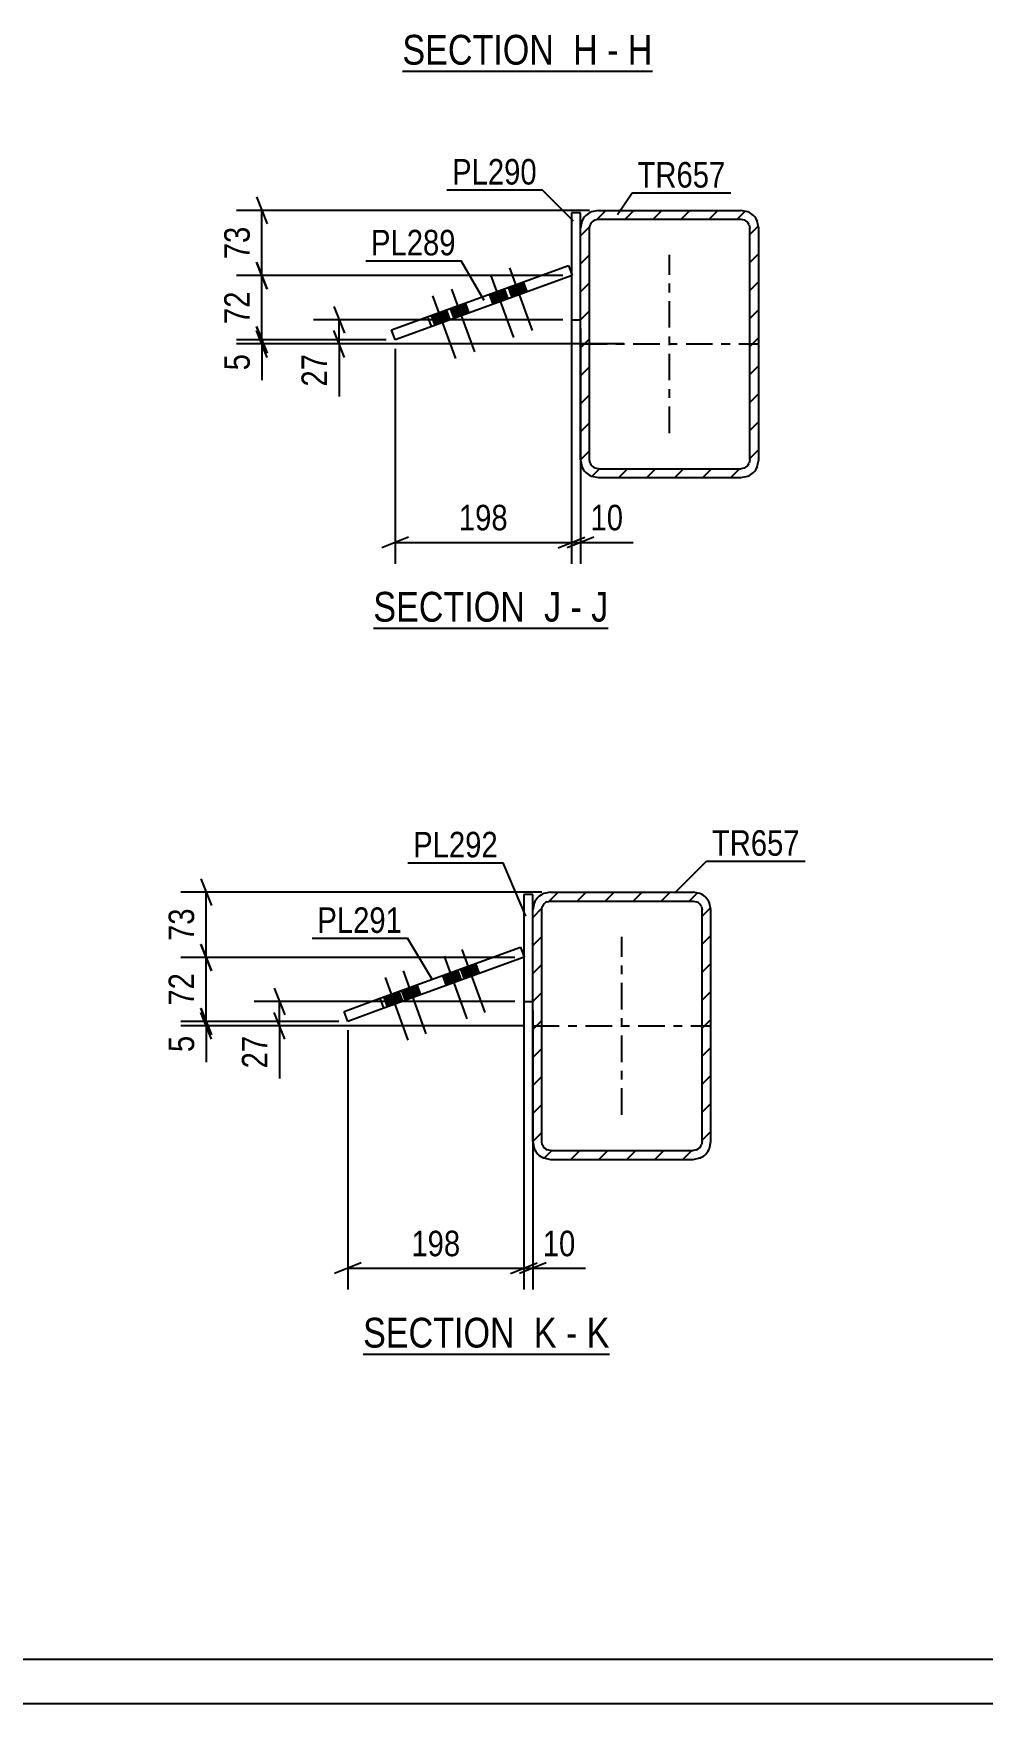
# Model space of a CAD drawing. Header units: millimetres. Extents: x -174 to 1015, y -641 to 200.
# Drawn here: x 460.2 to 566.7, y -640.9 to -453.4 of the extents above; entities that cross this region are included whole.
import ezdxf

# ---------------------------------------------------------------- set-up
doc = ezdxf.new("R2010")
doc.units = ezdxf.units.MM
doc.linetypes.add('DXK_LINE_DOT2', pattern=[3.9198, 1.9599, -1.9599])
doc.linetypes.add('DXK_LINE_DOT3', pattern=[5.9187, 2.979, -0.9799, 0.9799, -0.9799])
doc.styles.add('Arial Narrow', font='ARIALN.TTF', dxfattribs={"height": 0.2})

# ---------------------------------------------------------------- blocks, each defined once
blk = doc.blocks.new('Unknown-814735029-1163')
at = {"color": 5, "linetype": 'Continuous'}
for p, q in [((-168.61, -635.88), (1010.39, -635.88)), ((-173.61, -640.88), (1015.39, -640.88))]:
    blk.add_line(p, q, dxfattribs=at)
blk = doc.blocks.new('Unknown-814735029-16 - 23696')
at = {"color": 6, "linetype": 'Continuous'}
blk.add_line((497.23, -601.66), (524.88, -601.66), dxfattribs=at)
at = {"color": 0, "linetype": 'Continuous'}
for points in [[(515.34, -600.91), (515.34, -597.41), (497.23, -597.41), (497.23, -600.91)], [(518.95, -600.91), (518.95, -597.41), (516.39, -597.41), (516.39, -600.91)], [(521.27, -600.91), (521.27, -597.41), (520, -597.41), (520, -600.91)], [(524.88, -600.91), (524.88, -597.41), (522.32, -597.41), (522.32, -600.91)]]:
    blk.add_wipeout(points, dxfattribs=at)
at = {"color": 7, "linetype": 'Continuous', "style": 'Arial Narrow'}
for s, p in [('SECTION ', (497.23, -600.91)), ('K', (516.39, -600.91)), ('K', (522.32, -600.91)), ('-', (520, -600.91))]:
    blk.add_text(s, height=3.34, dxfattribs=at).set_placement(p)
blk = doc.blocks.new('Unknown-814735029-20 - 22572')
at = {"color": 6, "linetype": 'Continuous'}
blk.add_line((501.64, -457.64), (529.71, -457.64), dxfattribs=at)
at = {"color": 0, "linetype": 'Continuous'}
for points in [[(519.74, -456.89), (519.74, -453.39), (501.64, -453.39), (501.64, -456.89)], [(523.56, -456.89), (523.56, -453.39), (520.79, -453.39), (520.79, -456.89)], [(525.89, -456.89), (525.89, -453.39), (524.61, -453.39), (524.61, -456.89)], [(529.71, -456.89), (529.71, -453.39), (526.94, -453.39), (526.94, -456.89)]]:
    blk.add_wipeout(points, dxfattribs=at)
at = {"color": 7, "linetype": 'Continuous', "style": 'Arial Narrow'}
for s, p in [('SECTION ', (501.64, -456.89)), ('H', (520.79, -456.89)), ('H', (526.94, -456.89)), ('-', (524.61, -456.89))]:
    blk.add_text(s, height=3.34, dxfattribs=at).set_placement(p)
blk = doc.blocks.new('Unknown-814735029-21 - 22956')
at = {"color": 6, "linetype": 'Continuous'}
blk.add_line((498.38, -520.17), (524.75, -520.17), dxfattribs=at)
at = {"color": 0, "linetype": 'Continuous'}
for points in [[(516.49, -519.42), (516.49, -515.92), (498.38, -515.92), (498.38, -519.42)], [(519.46, -519.42), (519.46, -515.92), (517.54, -515.92), (517.54, -519.42)], [(521.78, -519.42), (521.78, -515.92), (520.51, -515.92), (520.51, -519.42)], [(524.75, -519.42), (524.75, -515.92), (522.83, -515.92), (522.83, -519.42)]]:
    blk.add_wipeout(points, dxfattribs=at)
at = {"color": 7, "linetype": 'Continuous', "style": 'Arial Narrow'}
for s, p in [('SECTION ', (498.38, -519.42)), ('J', (517.54, -519.42)), ('J', (522.83, -519.42)), ('-', (520.51, -519.42))]:
    blk.add_text(s, height=3.34, dxfattribs=at).set_placement(p)
blk = doc.blocks.new('Part-814735029-23844 - 23696')
at = {"color": 2, "linetype": 'Continuous'}
for p, q in [((499.15, -561.7), (514.91, -555.96)), ((514.91, -555.96), (515.32, -557.09)), ((515.32, -557.09), (499.56, -562.83)), ((495.1, -563.17), (499.15, -561.7)), ((499.56, -562.83), (499.15, -561.7)), ((495.51, -564.3), (495.1, -563.17)), ((499.56, -562.83), (495.51, -564.3))]:
    blk.add_line(p, q, dxfattribs=at)
at = {"color": 7, "linetype": 'DXK_LINE_DOT2'}
blk.add_line((509.55, -559.19), (509.14, -558.06), dxfattribs=at)
blk = doc.blocks.new('Part-814735029-23803 - 23696')
at = {"color": 2, "linetype": 'Continuous'}
for p, q in [((516.27, -550.06), (515.27, -550.06)), ((515.27, -550.06), (515.27, -562.06)), ((516.27, -551.78), (516.27, -550.06)), ((515.27, -562.06), (516.27, -562.06))]:
    blk.add_line(p, q, dxfattribs=at)
at = {"color": 7, "linetype": 'DXK_LINE_DOT2'}
blk.add_line((516.27, -562.06), (516.27, -551.78), dxfattribs=at)
blk = doc.blocks.new('Part-814735029-23837 - 23696')
at = {"linetype": 'Continuous'}
h = blk.add_hatch(dxfattribs=at)
h.set_pattern_fill('', scale=0.7, style=0, pattern_type=0)
h.set_pattern_definition([(45, (516.267, -577.7852), (-1.57154, 1.57154), [])])
h.paths.add_polyline_path([(516.27, -551.79), (516.27, -577.79), (516.42, -578.55), (516.85, -579.2), (517.5, -579.63), (518.27, -579.79), (534.27, -579.79), (535.03, -579.63), (535.68, -579.2), (536.11, -578.55), (536.27, -577.79), (536.27, -551.79), (536.11, -551.02), (535.68, -550.37), (535.03, -549.94), (534.27, -549.79), (518.27, -549.79), (517.5, -549.94), (516.85, -550.37), (516.42, -551.02)])
h.paths.add_polyline_path([(517.56, -551.08), (517.88, -550.86), (518.27, -550.79), (534.27, -550.79), (534.65, -550.86), (534.97, -551.08), (535.19, -551.4), (535.27, -551.79), (535.27, -577.79), (535.19, -578.17), (534.97, -578.49), (534.65, -578.71), (534.27, -578.79), (518.27, -578.79), (517.88, -578.71), (517.56, -578.49), (517.34, -578.17), (517.27, -577.79), (517.27, -551.79), (517.34, -551.4)])
at = {"color": 2, "linetype": 'Continuous'}
for p, q in [((516.42, -551.02), (516.27, -551.79)), ((518.27, -549.79), (517.5, -549.94)), ((517.88, -550.86), (518.27, -550.79)), ((518.27, -549.79), (534.27, -549.79)), ((518.27, -550.79), (534.27, -550.79)), ((535.03, -549.94), (534.27, -549.79)), ((534.27, -550.79), (534.65, -550.86)), ((536.27, -551.79), (536.11, -551.02)), ((516.27, -577.79), (516.27, -551.79)), ((517.27, -551.79), (517.34, -551.4)), ((517.27, -577.79), (517.27, -551.79)), ((535.19, -551.4), (535.27, -551.79)), ((535.27, -577.79), (535.27, -551.79)), ((536.27, -577.79), (536.27, -551.79)), ((516.27, -577.79), (516.42, -578.55)), ((517.34, -578.17), (517.27, -577.79)), ((518.27, -578.79), (517.88, -578.71)), ((518.27, -578.79), (534.27, -578.79)), ((534.65, -578.71), (534.27, -578.79)), ((535.27, -577.79), (535.19, -578.17)), ((536.11, -578.55), (536.27, -577.79)), ((517.5, -579.63), (518.27, -579.79)), ((518.27, -579.79), (534.27, -579.79)), ((534.27, -579.79), (535.03, -579.63))]:
    blk.add_line(p, q, dxfattribs=at)
at = {"color": 7, "linetype": 'DXK_LINE_DOT3'}
for p, q in [((526.27, -574.79), (526.27, -554.79)), ((516.27, -564.79), (536.27, -564.79))]:
    blk.add_line(p, q, dxfattribs=at)
at = {"color": 2, "linetype": 'Continuous'}
for centre, radius, start, end in [((518.27, -551.79), 2, 112.5, 157.5), ((518.27, -551.79), 1, 112.5, 157.5), ((534.27, -551.79), 1, 22.5, 67.5), ((534.27, -551.79), 2, 22.5, 67.5), ((518.27, -577.79), 2, 202.5, 247.5), ((518.27, -577.79), 1, 202.5, 247.5), ((534.27, -577.79), 1, 292.5, 337.5), ((534.27, -577.79), 2, 292.5, 337.5)]:
    blk.add_arc(centre, radius, start, end, dxfattribs=at)
blk = doc.blocks.new('Bolt-814735029-23879 - 23696')
at = {"linetype": 'Continuous'}
for points in [[(506.56, -560.28), (508.25, -559.66), (507.84, -558.54), (506.14, -559.15)], [(508.57, -559.54), (510.26, -558.93), (509.85, -557.8), (508.16, -558.42)], [(501.96, -561.95), (503.66, -561.33), (503.25, -560.21), (501.55, -560.82)], [(499.95, -562.68), (501.64, -562.07), (501.23, -560.94), (499.54, -561.56)]]:
    blk.add_hatch(color=1, dxfattribs=at).paths.add_polyline_path(points)
at = {"color": 1, "linetype": 'Continuous'}
for p, q in [((508.32, -556.23), (510.89, -563.28)), ((501.72, -558.63), (504.28, -565.68)), ((506.31, -556.96), (508.87, -564.01)), ((507.84, -558.54), (508.25, -559.66)), ((508.16, -558.42), (508.57, -559.54)), ((509.85, -557.8), (510.26, -558.93)), ((499.7, -559.37), (502.26, -566.42)), ((503.25, -560.21), (503.66, -561.33)), ((506.14, -559.15), (506.56, -560.28)), ((499.54, -561.56), (499.95, -562.68)), ((501.23, -560.94), (501.64, -562.07)), ((501.55, -560.82), (501.96, -561.95))]:
    blk.add_line(p, q, dxfattribs=at)
blk = doc.blocks.new('Part-814735029-23099 - 22956')
at = {"color": 2, "linetype": 'Continuous'}
for p, q in [((500.41, -486.66), (520.27, -479.43)), ((520.27, -479.43), (520.68, -480.56)), ((520.68, -480.56), (500.82, -487.78)), ((514.24, -481.62), (514.65, -482.75)), ((500.82, -487.78), (500.41, -486.66))]:
    blk.add_line(p, q, dxfattribs=at)
at = {"color": 7, "linetype": 'DXK_LINE_DOT2'}
blk.add_line((504.92, -486.29), (504.51, -485.17), dxfattribs=at)
blk = doc.blocks.new('Part-814735029-23053 - 22956')
at = {"color": 2, "linetype": 'Continuous'}
for p, q in [((521.63, -473.53), (520.63, -473.53)), ((520.63, -473.53), (520.63, -485.53)), ((521.63, -475.25), (521.63, -473.53)), ((520.63, -485.53), (521.63, -485.53))]:
    blk.add_line(p, q, dxfattribs=at)
at = {"color": 7, "linetype": 'DXK_LINE_DOT2'}
blk.add_line((521.63, -485.53), (521.63, -475.25), dxfattribs=at)
blk = doc.blocks.new('Part-814735029-23097 - 22956')
at = {"linetype": 'Continuous'}
h = blk.add_hatch(dxfattribs=at)
h.set_pattern_fill('', scale=0.7, style=0, pattern_type=0)
h.set_pattern_definition([(45, (521.6252, -501.2531), (-1.57154, 1.57154), [])])
h.paths.add_polyline_path([(521.63, -475.25), (521.63, -501.25), (521.78, -502.02), (522.21, -502.67), (522.86, -503.1), (523.63, -503.25), (539.63, -503.25), (540.39, -503.1), (541.04, -502.67), (541.47, -502.02), (541.63, -501.25), (541.63, -475.25), (541.47, -474.49), (541.04, -473.84), (540.39, -473.41), (539.63, -473.25), (523.63, -473.25), (522.86, -473.41), (522.21, -473.84), (521.78, -474.49)])
h.paths.add_polyline_path([(522.92, -474.55), (523.24, -474.33), (523.63, -474.25), (539.63, -474.25), (540.01, -474.33), (540.33, -474.55), (540.55, -474.87), (540.63, -475.25), (540.63, -501.25), (540.55, -501.64), (540.33, -501.96), (540.01, -502.18), (539.63, -502.25), (523.63, -502.25), (523.24, -502.18), (522.92, -501.96), (522.7, -501.64), (522.63, -501.25), (522.63, -475.25), (522.7, -474.87)])
at = {"color": 2, "linetype": 'Continuous'}
for p, q in [((523.63, -473.25), (522.86, -473.41)), ((523.24, -474.33), (523.63, -474.25)), ((523.63, -473.25), (539.63, -473.25)), ((523.63, -474.25), (539.63, -474.25)), ((540.39, -473.41), (539.63, -473.25)), ((539.63, -474.25), (540.01, -474.33)), ((521.78, -474.49), (521.63, -475.25)), ((521.63, -501.25), (521.63, -475.25)), ((522.63, -475.25), (522.7, -474.87)), ((522.63, -501.25), (522.63, -475.25)), ((540.55, -474.87), (540.63, -475.25)), ((540.63, -501.25), (540.63, -475.25)), ((541.63, -475.25), (541.47, -474.49)), ((541.63, -501.25), (541.63, -475.25)), ((521.63, -501.25), (521.78, -502.02)), ((522.7, -501.64), (522.63, -501.25)), ((523.63, -502.25), (523.24, -502.18)), ((523.63, -502.25), (539.63, -502.25)), ((540.01, -502.18), (539.63, -502.25)), ((540.63, -501.25), (540.55, -501.64)), ((541.47, -502.02), (541.63, -501.25)), ((522.86, -503.1), (523.63, -503.25)), ((523.63, -503.25), (539.63, -503.25)), ((539.63, -503.25), (540.39, -503.1))]:
    blk.add_line(p, q, dxfattribs=at)
at = {"color": 7, "linetype": 'DXK_LINE_DOT3'}
for p, q in [((531.63, -498.25), (531.63, -478.25)), ((521.63, -488.25), (541.63, -488.25))]:
    blk.add_line(p, q, dxfattribs=at)
at = {"color": 2, "linetype": 'Continuous'}
for centre, radius, start, end in [((523.63, -475.25), 2, 112.5, 157.5), ((523.63, -475.25), 1, 112.5, 157.5), ((539.63, -475.25), 1, 22.5, 67.5), ((539.63, -475.25), 2, 22.5, 67.5), ((523.63, -501.25), 2, 202.5, 247.5), ((523.63, -501.25), 1, 202.5, 247.5), ((539.63, -501.25), 1, 292.5, 337.5), ((539.63, -501.25), 2, 292.5, 337.5)]:
    blk.add_arc(centre, radius, start, end, dxfattribs=at)
blk = doc.blocks.new('Bolt-814735029-23134 - 22956')
at = {"linetype": 'Continuous'}
for points in [[(515.19, -481.28), (513.5, -481.89), (513.91, -483.02), (515.6, -482.41)], [(508.68, -483.65), (506.99, -484.26), (507.4, -485.39), (509.09, -484.77)], [(513.07, -482.05), (511.38, -482.66), (511.79, -483.79), (513.48, -483.18)], [(506.56, -484.42), (504.87, -485.03), (505.28, -486.16), (506.97, -485.54)]]:
    blk.add_hatch(color=1, dxfattribs=at).paths.add_polyline_path(points)
at = {"color": 1, "linetype": 'Continuous'}
for p, q in [((513.66, -479.71), (516.22, -486.75)), ((511.54, -480.48), (514.11, -487.52)), ((515.19, -481.28), (515.6, -482.41)), ((505.03, -482.85), (507.6, -489.89)), ((507.15, -482.08), (509.72, -489.12)), ((508.68, -483.65), (509.09, -484.77)), ((511.38, -482.66), (511.79, -483.79)), ((513.07, -482.05), (513.48, -483.18)), ((513.5, -481.89), (513.91, -483.02)), ((504.87, -485.03), (505.28, -486.16)), ((506.56, -484.42), (506.97, -485.54)), ((506.99, -484.26), (507.4, -485.39))]:
    blk.add_line(p, q, dxfattribs=at)
blk = doc.blocks.new('StraightDimension-814735029-24058 - 23696')
at = {"color": 7, "linetype": 'Continuous'}
for p, q in [((515.27, -558.11), (515.27, -594.41)), ((516.27, -563.06), (516.27, -594.41)), ((513.77, -592.61), (516.77, -591.41)), ((517.77, -591.41), (514.77, -592.61)), ((515.27, -592.01), (516.27, -592.01))]:
    blk.add_line(p, q, dxfattribs=at)
at = {"color": 0}
blk.add_wipeout([(521.65, -591.26), (521.65, -587.06), (516.79, -587.06), (516.79, -591.26)], dxfattribs=at)
at = {"color": 7, "linetype": 'Continuous'}
blk.add_line((516.27, -592.01), (522.17, -592.01), dxfattribs=at)
blk.add_line((516.27, -592.01), (522.17, -592.01), dxfattribs=at)
at = {"color": 3, "style": 'Arial Narrow'}
blk.add_text('10', height=2.863, dxfattribs=at).set_placement((517.39, -590.66))
blk = doc.blocks.new('StraightDimension-814735029-24059 - 23696')
at = {"color": 7, "linetype": 'Continuous'}
for p, q in [((515.27, -558.11), (515.27, -594.41)), ((495.51, -565.3), (495.51, -594.41)), ((497.01, -591.41), (494.01, -592.61)), ((495.51, -592.01), (515.27, -592.01)), ((513.77, -592.61), (516.77, -591.41))]:
    blk.add_line(p, q, dxfattribs=at)
at = {"color": 0}
blk.add_wipeout([(508.73, -591.26), (508.73, -587.06), (502.05, -587.06), (502.05, -591.26)], dxfattribs=at)
at = {"color": 3, "style": 'Arial Narrow'}
blk.add_text('198', height=2.863, dxfattribs=at).set_placement((502.65, -590.66))
blk = doc.blocks.new('StraightDimension-814735029-24087 - 23696')
at = {"color": 7, "linetype": 'Continuous'}
for p, q in [((479.02, -548.29), (480.22, -551.29)), ((517.27, -549.79), (476.77, -549.79)), ((479.62, -557.11), (479.62, -549.79)), ((480.22, -558.61), (479.02, -555.61)), ((514.27, -557.11), (476.77, -557.11))]:
    blk.add_line(p, q, dxfattribs=at)
at = {"color": 0}
blk.add_wipeout([(478.87, -551.02), (474.67, -551.02), (474.67, -555.87), (478.87, -555.87)], dxfattribs=at)
at = {"color": 3, "style": 'Arial Narrow'}
blk.add_text('73', height=2.863, rotation=90.0002, dxfattribs=at).set_placement((478.27, -555.27))
blk = doc.blocks.new('StraightDimension-814735029-24088 - 23696')
at = {"color": 7, "linetype": 'Continuous'}
for p, q in [((479.02, -555.61), (480.22, -558.61)), ((514.27, -557.11), (476.77, -557.11)), ((479.62, -564.3), (479.62, -557.11)), ((494.51, -564.3), (476.77, -564.3)), ((480.22, -565.8), (479.02, -562.8))]:
    blk.add_line(p, q, dxfattribs=at)
at = {"color": 0}
blk.add_wipeout([(478.87, -558.28), (474.67, -558.28), (474.67, -563.13), (478.87, -563.13)], dxfattribs=at)
at = {"color": 3, "style": 'Arial Narrow'}
blk.add_text('72', height=2.863, rotation=90.0002, dxfattribs=at).set_placement((478.27, -562.53))
blk = doc.blocks.new('StraightDimension-814735029-24089 - 23696')
at = {"color": 7, "linetype": 'Continuous'}
for p, q in [((494.51, -564.3), (476.77, -564.3)), ((479.02, -562.8), (480.22, -565.8)), ((480.22, -566.29), (479.02, -563.29)), ((479.62, -564.79), (479.62, -564.3)), ((515.27, -564.79), (476.77, -564.79))]:
    blk.add_line(p, q, dxfattribs=at)
at = {"color": 0}
blk.add_wipeout([(478.87, -565.31), (474.67, -565.31), (474.67, -568.34), (478.87, -568.34)], dxfattribs=at)
at = {"color": 7, "linetype": 'Continuous'}
blk.add_line((479.62, -564.79), (479.62, -568.86), dxfattribs=at)
blk.add_line((479.62, -564.79), (479.62, -568.86), dxfattribs=at)
at = {"color": 3, "style": 'Arial Narrow'}
blk.add_text('5', height=2.86, rotation=90.0002, dxfattribs=at).set_placement((478.27, -567.74))
blk = doc.blocks.new('StraightDimension-814735029-25468 - 23696')
at = {"color": 7, "linetype": 'Continuous'}
for p, q in [((487.24, -560.56), (488.44, -563.56)), ((514.27, -562.06), (484.99, -562.06)), ((487.84, -564.79), (487.84, -562.06)), ((488.44, -566.29), (487.24, -563.29)), ((515.27, -564.79), (484.99, -564.79))]:
    blk.add_line(p, q, dxfattribs=at)
at = {"color": 0}
blk.add_wipeout([(487.09, -565.31), (482.89, -565.31), (482.89, -570.17), (487.09, -570.17)], dxfattribs=at)
at = {"color": 7, "linetype": 'Continuous'}
blk.add_line((487.84, -564.79), (487.84, -570.69), dxfattribs=at)
blk.add_line((487.84, -564.79), (487.84, -570.69), dxfattribs=at)
at = {"color": 3, "style": 'Arial Narrow'}
blk.add_text('27', height=2.863, rotation=90.0002, dxfattribs=at).set_placement((486.49, -569.57))
blk = doc.blocks.new('StraightDimension-814735029-23540 - 22956')
at = {"color": 7, "linetype": 'Continuous'}
for p, q in [((485.26, -471.75), (486.46, -474.75)), ((522.63, -473.25), (483.01, -473.25)), ((485.86, -480.58), (485.86, -473.25)), ((486.46, -482.08), (485.26, -479.08)), ((519.63, -480.58), (483.01, -480.58))]:
    blk.add_line(p, q, dxfattribs=at)
at = {"color": 0}
blk.add_wipeout([(485.11, -474.49), (480.91, -474.49), (480.91, -479.34), (485.11, -479.34)], dxfattribs=at)
at = {"color": 3, "style": 'Arial Narrow'}
blk.add_text('73', height=2.863, rotation=90.0002, dxfattribs=at).set_placement((484.51, -478.74))
blk = doc.blocks.new('StraightDimension-814735029-23541 - 22956')
at = {"color": 7, "linetype": 'Continuous'}
for p, q in [((485.26, -479.08), (486.46, -482.08)), ((519.63, -480.58), (483.01, -480.58)), ((485.86, -487.78), (485.86, -480.58)), ((486.46, -489.28), (485.26, -486.28)), ((499.82, -487.78), (483.01, -487.78))]:
    blk.add_line(p, q, dxfattribs=at)
at = {"color": 0}
blk.add_wipeout([(485.11, -481.75), (480.91, -481.75), (480.91, -486.61), (485.11, -486.61)], dxfattribs=at)
at = {"color": 3, "style": 'Arial Narrow'}
blk.add_text('72', height=2.863, rotation=90.0002, dxfattribs=at).set_placement((484.51, -486.01))
blk = doc.blocks.new('StraightDimension-814735029-23647 - 22956')
at = {"color": 7, "linetype": 'Continuous'}
for p, q in [((520.63, -481.58), (520.63, -512.92)), ((500.82, -488.78), (500.82, -512.92)), ((502.32, -509.92), (499.32, -511.12)), ((519.13, -511.12), (522.13, -509.92)), ((500.82, -510.52), (520.63, -510.52))]:
    blk.add_line(p, q, dxfattribs=at)
at = {"color": 0}
blk.add_wipeout([(514.07, -509.77), (514.07, -505.57), (507.38, -505.57), (507.38, -509.77)], dxfattribs=at)
at = {"color": 3, "style": 'Arial Narrow'}
blk.add_text('198', height=2.863, dxfattribs=at).set_placement((507.98, -509.17))
blk = doc.blocks.new('StraightDimension-814735029-23542 - 22956')
at = {"color": 7, "linetype": 'Continuous'}
for p, q in [((485.26, -486.28), (486.46, -489.28)), ((486.46, -489.75), (485.26, -486.75)), ((499.82, -487.78), (483.01, -487.78)), ((526.48, -488.25), (483.01, -488.25)), ((485.86, -488.25), (485.86, -487.78))]:
    blk.add_line(p, q, dxfattribs=at)
at = {"color": 0}
blk.add_wipeout([(485.11, -488.78), (480.91, -488.78), (480.91, -491.81), (485.11, -491.81)], dxfattribs=at)
at = {"color": 7, "linetype": 'Continuous'}
blk.add_line((485.86, -488.25), (485.86, -492.33), dxfattribs=at)
blk.add_line((485.86, -488.25), (485.86, -492.33), dxfattribs=at)
at = {"color": 3, "style": 'Arial Narrow'}
blk.add_text('5', height=2.86, rotation=90.0002, dxfattribs=at).set_placement((484.51, -491.21))
blk = doc.blocks.new('StraightDimension-814735029-23605 - 22956')
at = {"color": 7, "linetype": 'Continuous'}
for p, q in [((519.63, -485.53), (491.68, -485.53)), ((493.93, -484.03), (495.13, -487.03)), ((494.53, -488.25), (494.53, -485.53)), ((495.13, -489.75), (493.93, -486.75)), ((526.46, -488.25), (491.68, -488.25))]:
    blk.add_line(p, q, dxfattribs=at)
at = {"color": 0}
blk.add_wipeout([(493.78, -488.78), (489.58, -488.78), (489.58, -493.63), (493.78, -493.63)], dxfattribs=at)
at = {"color": 7, "linetype": 'Continuous'}
blk.add_line((494.53, -488.25), (494.53, -494.16), dxfattribs=at)
blk.add_line((494.53, -488.25), (494.53, -494.16), dxfattribs=at)
at = {"color": 3, "style": 'Arial Narrow'}
blk.add_text('27', height=2.863, rotation=90.0002, dxfattribs=at).set_placement((493.18, -493.03))
blk = doc.blocks.new('StraightDimension-814735029-23646 - 22956')
at = {"color": 7, "linetype": 'Continuous'}
for p, q in [((520.63, -481.58), (520.63, -512.92)), ((521.63, -486.53), (521.63, -512.92)), ((519.13, -511.12), (522.13, -509.92)), ((523.13, -509.92), (520.13, -511.12)), ((520.63, -510.52), (521.63, -510.52))]:
    blk.add_line(p, q, dxfattribs=at)
at = {"color": 0}
blk.add_wipeout([(527.01, -509.77), (527.01, -505.57), (522.15, -505.57), (522.15, -509.77)], dxfattribs=at)
at = {"color": 7, "linetype": 'Continuous'}
blk.add_line((521.63, -510.52), (527.53, -510.52), dxfattribs=at)
blk.add_line((521.63, -510.52), (527.53, -510.52), dxfattribs=at)
at = {"color": 3, "style": 'Arial Narrow'}
blk.add_text('10', height=2.863, dxfattribs=at).set_placement((522.75, -509.17))
blk = doc.blocks.new('Mark-814735029-24045 - 23696')
at = {"color": 0}
blk.add_wipeout([(512.35, -545.88), (512.35, -542.88), (502.85, -542.88), (502.85, -545.88)], dxfattribs=at)
blk.add_wipeout([(512.35, -545.88), (512.35, -542.88), (502.85, -542.88), (502.85, -545.88)], dxfattribs=at)
at = {"color": 30, "linetype": 'Continuous'}
for p in [(502.25, -546.48), (515.5, -552.49)]:
    blk.add_line(p, (512.95, -546.48), dxfattribs=at)
at = {"color": 3, "style": 'Arial Narrow'}
blk.add_text('PL292', height=2.863, dxfattribs=at).set_placement((502.85, -545.88))
blk = doc.blocks.new('Mark-814735029-24048 - 23696')
at = {"color": 0}
blk.add_wipeout([(546.24, -545.7), (546.24, -542.7), (536.37, -542.7), (536.37, -545.7)], dxfattribs=at)
blk.add_wipeout([(546.24, -545.7), (546.24, -542.7), (536.37, -542.7), (536.37, -545.7)], dxfattribs=at)
at = {"color": 30, "linetype": 'Continuous'}
for p, q in [((532.24, -549.83), (535.77, -546.3)), ((535.77, -546.3), (546.84, -546.3))]:
    blk.add_line(p, q, dxfattribs=at)
at = {"color": 3, "style": 'Arial Narrow'}
blk.add_text('TR657', height=2.863, dxfattribs=at).set_placement((536.37, -545.7))
blk = doc.blocks.new('Mark-814735029-24051 - 23696')
at = {"color": 0}
blk.add_wipeout([(501.6, -554.36), (501.6, -551.36), (492.1, -551.36), (492.1, -554.36)], dxfattribs=at)
blk.add_wipeout([(501.6, -554.36), (501.6, -551.36), (492.1, -551.36), (492.1, -554.36)], dxfattribs=at)
at = {"color": 30, "linetype": 'Continuous'}
for p in [(491.5, -554.96), (505.02, -559.62)]:
    blk.add_line(p, (502.2, -554.96), dxfattribs=at)
at = {"color": 3, "style": 'Arial Narrow'}
blk.add_text('PL291', height=2.863, dxfattribs=at).set_placement((492.1, -554.36))
blk = doc.blocks.new('Mark-814735029-23674 - 22956')
at = {"color": 0}
blk.add_wipeout([(516.72, -470.35), (516.72, -467.35), (507.22, -467.35), (507.22, -470.35)], dxfattribs=at)
blk.add_wipeout([(516.72, -470.35), (516.72, -467.35), (507.22, -467.35), (507.22, -470.35)], dxfattribs=at)
at = {"color": 30, "linetype": 'Continuous'}
for p in [(506.62, -470.95), (520.85, -474.48)]:
    blk.add_line(p, (517.32, -470.95), dxfattribs=at)
at = {"color": 3, "style": 'Arial Narrow'}
blk.add_text('PL290', height=2.863, dxfattribs=at).set_placement((507.22, -470.35))
blk = doc.blocks.new('Mark-814735029-23677 - 22956')
at = {"color": 0}
blk.add_wipeout([(537.89, -470.69), (537.89, -467.69), (528.03, -467.69), (528.03, -470.69)], dxfattribs=at)
blk.add_wipeout([(537.89, -470.69), (537.89, -467.69), (528.03, -467.69), (528.03, -470.69)], dxfattribs=at)
at = {"color": 30, "linetype": 'Continuous'}
for p, q in [((525.79, -473.72), (527.43, -471.29)), ((527.43, -471.29), (538.49, -471.29))]:
    blk.add_line(p, q, dxfattribs=at)
at = {"color": 3, "style": 'Arial Narrow'}
blk.add_text('TR657', height=2.863, dxfattribs=at).set_placement((528.03, -470.69))
blk = doc.blocks.new('Mark-814735029-23680 - 22956')
at = {"color": 0}
blk.add_wipeout([(507.62, -478.3), (507.62, -475.3), (498.12, -475.3), (498.12, -478.3)], dxfattribs=at)
blk.add_wipeout([(507.62, -478.3), (507.62, -475.3), (498.12, -475.3), (498.12, -478.3)], dxfattribs=at)
at = {"color": 30, "linetype": 'Continuous'}
for p in [(497.52, -478.9), (510.81, -483.38)]:
    blk.add_line(p, (508.22, -478.9), dxfattribs=at)
at = {"color": 3, "style": 'Arial Narrow'}
blk.add_text('PL289', height=2.863, dxfattribs=at).set_placement((498.12, -478.3))

msp = doc.modelspace()

# ---------------------------------------------------------------- block references
for name in ['Unknown-814735029-1163', 'Part-814735029-23053 - 22956', 'Part-814735029-23097 - 22956', 'Part-814735029-23099 - 22956', 'Bolt-814735029-23134 - 22956', 'Part-814735029-23803 - 23696', 'Part-814735029-23837 - 23696', 'Part-814735029-23844 - 23696', 'Bolt-814735029-23879 - 23696']:
    msp.add_blockref(name, (0, 0))

# ---------------------------------------------------------------- next in the draw order: block references
for name in ['Unknown-814735029-20 - 22572', 'Mark-814735029-23677 - 22956', 'StraightDimension-814735029-23540 - 22956', 'Unknown-814735029-21 - 22956', 'Mark-814735029-24048 - 23696', 'StraightDimension-814735029-24058 - 23696', 'Unknown-814735029-16 - 23696']:
    msp.add_blockref(name, (0, 0))

# ---------------------------------------------------------------- next in the draw order: block references
for name in ['Mark-814735029-23674 - 22956', 'StraightDimension-814735029-23541 - 22956', 'StraightDimension-814735029-24059 - 23696']:
    msp.add_blockref(name, (0, 0))

# ---------------------------------------------------------------- next in the draw order: block references
for name in ['StraightDimension-814735029-23647 - 22956', 'StraightDimension-814735029-24087 - 23696']:
    msp.add_blockref(name, (0, 0))

# ---------------------------------------------------------------- next in the draw order: block references
for name in ['StraightDimension-814735029-23542 - 22956', 'Mark-814735029-24045 - 23696', 'StraightDimension-814735029-24088 - 23696']:
    msp.add_blockref(name, (0, 0))

# ---------------------------------------------------------------- next in the draw order: block references
for name in ['StraightDimension-814735029-23605 - 22956', 'StraightDimension-814735029-24089 - 23696']:
    msp.add_blockref(name, (0, 0))

# ---------------------------------------------------------------- next in the draw order: block references
for name in ['Mark-814735029-23680 - 22956', 'StraightDimension-814735029-23646 - 22956', 'StraightDimension-814735029-25468 - 23696']:
    msp.add_blockref(name, (0, 0))

# ---------------------------------------------------------------- next in the draw order: block references
msp.add_blockref('Mark-814735029-24051 - 23696', (0, 0))

doc.saveas('drawing.dxf')
